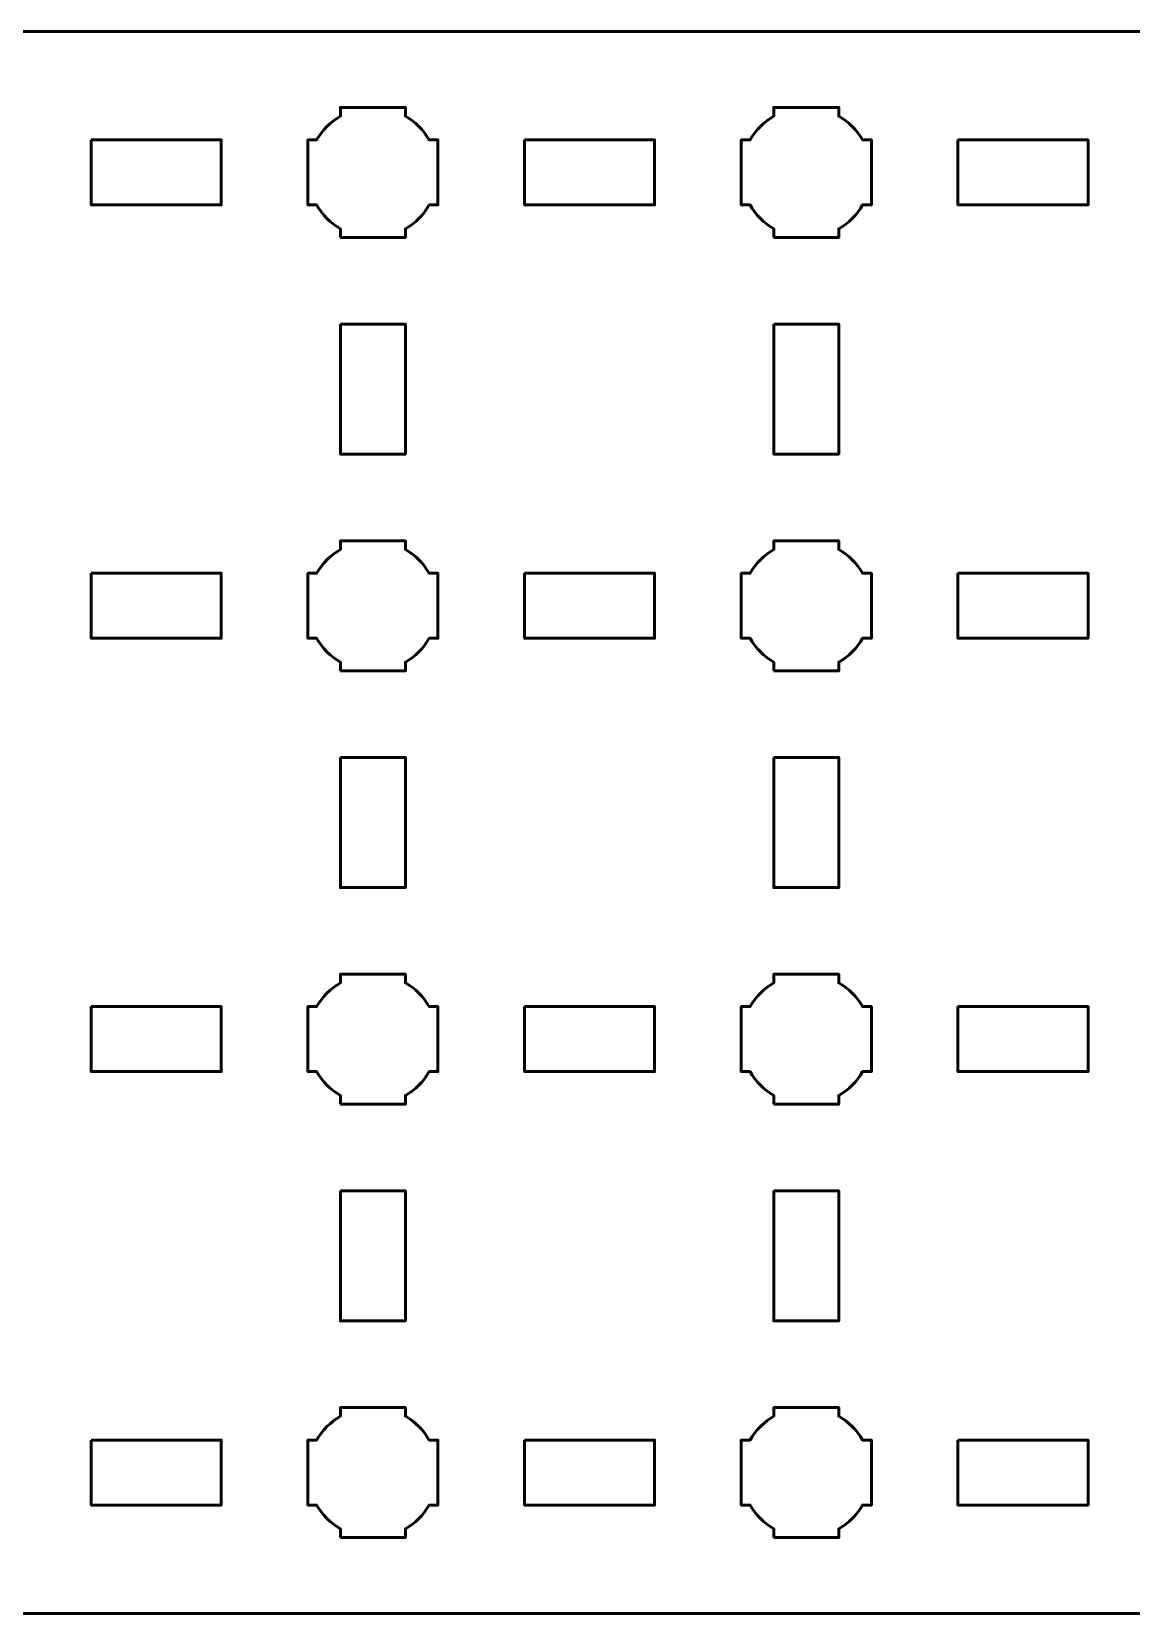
# Model space of a CAD drawing. Header units: centimetres. Extents: x -19.6 to 19.7, y -3.7 to 3.7.
# Drawn here: x -14.57 to -9.5, y -3.65 to 3.65 of the extents above; entities that cross this region are included whole.
import ezdxf

# ---------------------------------------------------------------- set-up
doc = ezdxf.new("R2010")
doc.units = ezdxf.units.CM
doc.header["$MEASUREMENT"] = 0
doc.layers.add('Layer 1', color=7, linetype='Continuous')

msp = doc.modelspace()

# ---------------------------------------------------------------- linework, layer by layer
at = {"layer": 'Layer 1', "lineweight": 53}
for points, knots in [([(-19.14991, 3.65002), (-19.14991, 3.65002), (19.15005, 3.65002), (19.15005, 3.65002), (19.15005, 3.65002), (19.42701, 3.65002), (19.65001, 3.42693), (19.65001, 3.14993), (19.65001, 3.14993), (19.65001, 3.14993), (19.65001, -3.15005), (19.65001, -3.15005), (19.65001, -3.15005), (19.65001, -3.42702), (19.42701, -3.65001), (19.15005, -3.65001), (19.15005, -3.65001), (19.15005, -3.65001), (-19.14991, -3.65001), (-19.14991, -3.65001), (-19.14991, -3.65001), (-19.42691, -3.65001), (-19.65, -3.42702), (-19.65, -3.15005), (-19.65, -3.15005), (-19.65, -3.15005), (-19.65, 3.14993), (-19.65, 3.14993), (-19.65, 3.14993), (-19.65, 3.42693), (-19.42691, 3.65002), (-19.14991, 3.65002)], [0, 0, 0, 0, 0.125, 0.125, 0.125, 0.125, 0.25, 0.25, 0.25, 0.25, 0.375, 0.375, 0.375, 0.375, 0.5, 0.5, 0.5, 0.5, 0.625, 0.625, 0.625, 0.625, 0.75, 0.75, 0.75, 0.75, 0.875, 0.875, 0.875, 0.875, 1, 1, 1, 1]), ([(-13.14993, 2.69999), (-13.14993, 2.69999), (-13.14993, 2.7401), (-13.14993, 2.7401), (-13.14993, 2.7401), (-13.19555, 2.76642), (-13.23343, 2.80445), (-13.25975, 2.84992), (-13.25975, 2.84992), (-13.25975, 2.84992), (-13.3, 2.84992), (-13.3, 2.84992), (-13.3, 2.84992), (-13.3, 2.84992), (-13.3, 2.99999), (-13.3, 2.99999), (-13.3, 2.99999), (-13.3, 2.99999), (-13.3, 3.14993), (-13.3, 3.14993), (-13.3, 3.14993), (-13.3, 3.14993), (-13.25975, 3.14993), (-13.25975, 3.14993), (-13.25975, 3.14993), (-13.23343, 3.19554), (-13.19555, 3.23346), (-13.14993, 3.25978), (-13.14993, 3.25978), (-13.14993, 3.25978), (-13.14993, 3.3), (-13.14993, 3.3), (-13.14993, 3.3), (-13.14993, 3.3), (-13, 3.3), (-13, 3.3), (-13, 3.3), (-13, 3.3), (-12.84993, 3.3), (-12.84993, 3.3), (-12.84993, 3.3), (-12.84993, 3.3), (-12.84993, 3.25978), (-12.84993, 3.25978), (-12.84993, 3.25978), (-12.80446, 3.23346), (-12.76643, 3.19554), (-12.74011, 3.14993), (-12.74011, 3.14993), (-12.74011, 3.14993), (-12.7, 3.14993), (-12.7, 3.14993), (-12.7, 3.14993), (-12.7, 3.14993), (-12.7, 2.99999), (-12.7, 2.99999), (-12.7, 2.99999), (-12.7, 2.99999), (-12.7, 2.84992), (-12.7, 2.84992), (-12.7, 2.84992), (-12.7, 2.84992), (-12.74011, 2.84992), (-12.74011, 2.84992), (-12.74011, 2.84992), (-12.76643, 2.80445), (-12.80446, 2.76642), (-12.84993, 2.7401), (-12.84993, 2.7401), (-12.84993, 2.7401), (-12.84993, 2.69999), (-12.84993, 2.69999), (-12.84993, 2.69999), (-12.84993, 2.69999), (-13, 2.69999), (-13, 2.69999), (-13, 2.69999), (-13, 2.69999), (-13.14993, 2.69999), (-13.14993, 2.69999)], [0, 0, 0, 0, 0.05, 0.05, 0.05, 0.05, 0.1, 0.1, 0.1, 0.1, 0.15, 0.15, 0.15, 0.15, 0.2, 0.2, 0.2, 0.2, 0.25, 0.25, 0.25, 0.25, 0.3, 0.3, 0.3, 0.3, 0.35, 0.35, 0.35, 0.35, 0.4, 0.4, 0.4, 0.4, 0.45, 0.45, 0.45, 0.45, 0.5, 0.5, 0.5, 0.5, 0.55, 0.55, 0.55, 0.55, 0.6, 0.6, 0.6, 0.6, 0.65, 0.65, 0.65, 0.65, 0.7, 0.7, 0.7, 0.7, 0.75, 0.75, 0.75, 0.75, 0.8, 0.8, 0.8, 0.8, 0.85, 0.85, 0.85, 0.85, 0.9, 0.9, 0.9, 0.9, 0.95, 0.95, 0.95, 0.95, 1, 1, 1, 1]), ([(-11.15, 2.69999), (-11.15, 2.69999), (-11.15, 2.7401), (-11.15, 2.7401), (-11.15, 2.7401), (-11.19547, 2.76642), (-11.2335, 2.80445), (-11.25982, 2.84992), (-11.25982, 2.84992), (-11.25982, 2.84992), (-11.29993, 2.84992), (-11.29993, 2.84992), (-11.29993, 2.84992), (-11.29993, 2.84992), (-11.29993, 2.99999), (-11.29993, 2.99999), (-11.29993, 2.99999), (-11.29993, 2.99999), (-11.29993, 3.14993), (-11.29993, 3.14993), (-11.29993, 3.14993), (-11.29993, 3.14993), (-11.25982, 3.14993), (-11.25982, 3.14993), (-11.25982, 3.14993), (-11.2335, 3.19554), (-11.19547, 3.23346), (-11.15, 3.25978), (-11.15, 3.25978), (-11.15, 3.25978), (-11.15, 3.3), (-11.15, 3.3), (-11.15, 3.3), (-11.15, 3.3), (-10.99993, 3.3), (-10.99993, 3.3), (-10.99993, 3.3), (-10.99993, 3.3), (-10.85, 3.3), (-10.85, 3.3), (-10.85, 3.3), (-10.85, 3.3), (-10.85, 3.25978), (-10.85, 3.25978), (-10.85, 3.25978), (-10.80438, 3.23346), (-10.76649, 3.19554), (-10.74018, 3.14993), (-10.74018, 3.14993), (-10.74018, 3.14993), (-10.69993, 3.14993), (-10.69993, 3.14993), (-10.69993, 3.14993), (-10.69993, 3.14993), (-10.69993, 2.99999), (-10.69993, 2.99999), (-10.69993, 2.99999), (-10.69993, 2.99999), (-10.69993, 2.84992), (-10.69993, 2.84992), (-10.69993, 2.84992), (-10.69993, 2.84992), (-10.74018, 2.84992), (-10.74018, 2.84992), (-10.74018, 2.84992), (-10.76649, 2.80445), (-10.80438, 2.76642), (-10.85, 2.7401), (-10.85, 2.7401), (-10.85, 2.7401), (-10.85, 2.69999), (-10.85, 2.69999), (-10.85, 2.69999), (-10.85, 2.69999), (-10.99993, 2.69999), (-10.99993, 2.69999), (-10.99993, 2.69999), (-10.99993, 2.69999), (-11.15, 2.69999), (-11.15, 2.69999)], [0, 0, 0, 0, 0.05, 0.05, 0.05, 0.05, 0.1, 0.1, 0.1, 0.1, 0.15, 0.15, 0.15, 0.15, 0.2, 0.2, 0.2, 0.2, 0.25, 0.25, 0.25, 0.25, 0.3, 0.3, 0.3, 0.3, 0.35, 0.35, 0.35, 0.35, 0.4, 0.4, 0.4, 0.4, 0.45, 0.45, 0.45, 0.45, 0.5, 0.5, 0.5, 0.5, 0.55, 0.55, 0.55, 0.55, 0.6, 0.6, 0.6, 0.6, 0.65, 0.65, 0.65, 0.65, 0.7, 0.7, 0.7, 0.7, 0.75, 0.75, 0.75, 0.75, 0.8, 0.8, 0.8, 0.8, 0.85, 0.85, 0.85, 0.85, 0.9, 0.9, 0.9, 0.9, 0.95, 0.95, 0.95, 0.95, 1, 1, 1, 1]), ([(-14.29992, 3.14993), (-14.29992, 3.14993), (-13.69991, 3.14993), (-13.69991, 3.14993), (-13.69991, 3.14993), (-13.69991, 3.14993), (-13.69991, 2.84992), (-13.69991, 2.84992), (-13.69991, 2.84992), (-13.69991, 2.84992), (-14.29992, 2.84992), (-14.29992, 2.84992), (-14.29992, 2.84992), (-14.29992, 2.84992), (-14.29992, 3.14993), (-14.29992, 3.14993)], [0, 0, 0, 0, 0.25, 0.25, 0.25, 0.25, 0.5, 0.5, 0.5, 0.5, 0.75, 0.75, 0.75, 0.75, 1, 1, 1, 1]), ([(-12.29995, 3.14993), (-12.29995, 3.14993), (-11.69994, 3.14993), (-11.69994, 3.14993), (-11.69994, 3.14993), (-11.69994, 3.14993), (-11.69994, 2.84992), (-11.69994, 2.84992), (-11.69994, 2.84992), (-11.69994, 2.84992), (-12.29995, 2.84992), (-12.29995, 2.84992), (-12.29995, 2.84992), (-12.29995, 2.84992), (-12.29995, 3.14993), (-12.29995, 3.14993)], [0, 0, 0, 0, 0.25, 0.25, 0.25, 0.25, 0.5, 0.5, 0.5, 0.5, 0.75, 0.75, 0.75, 0.75, 1, 1, 1, 1]), ([(-10.30002, 3.14993), (-10.30002, 3.14993), (-9.70001, 3.14993), (-9.70001, 3.14993), (-9.70001, 3.14993), (-9.70001, 3.14993), (-9.70001, 2.84992), (-9.70001, 2.84992), (-9.70001, 2.84992), (-9.70001, 2.84992), (-10.30002, 2.84992), (-10.30002, 2.84992), (-10.30002, 2.84992), (-10.30002, 2.84992), (-10.30002, 3.14993), (-10.30002, 3.14993)], [0, 0, 0, 0, 0.25, 0.25, 0.25, 0.25, 0.5, 0.5, 0.5, 0.5, 0.75, 0.75, 0.75, 0.75, 1, 1, 1, 1]), ([(-13.14993, 2.29998), (-13.14993, 2.29998), (-12.84993, 2.29998), (-12.84993, 2.29998), (-12.84993, 2.29998), (-12.84993, 2.29998), (-12.84993, 1.69997), (-12.84993, 1.69997), (-12.84993, 1.69997), (-12.84993, 1.69997), (-13.14993, 1.69997), (-13.14993, 1.69997), (-13.14993, 1.69997), (-13.14993, 1.69997), (-13.14993, 2.29998), (-13.14993, 2.29998)], [0, 0, 0, 0, 0.25, 0.25, 0.25, 0.25, 0.5, 0.5, 0.5, 0.5, 0.75, 0.75, 0.75, 0.75, 1, 1, 1, 1]), ([(-11.15, 2.29998), (-11.15, 2.29998), (-10.85, 2.29998), (-10.85, 2.29998), (-10.85, 2.29998), (-10.85, 2.29998), (-10.85, 1.69997), (-10.85, 1.69997), (-10.85, 1.69997), (-10.85, 1.69997), (-11.15, 1.69997), (-11.15, 1.69997), (-11.15, 1.69997), (-11.15, 1.69997), (-11.15, 2.29998), (-11.15, 2.29998)], [0, 0, 0, 0, 0.25, 0.25, 0.25, 0.25, 0.5, 0.5, 0.5, 0.5, 0.75, 0.75, 0.75, 0.75, 1, 1, 1, 1]), ([(-13.14993, 0.69992), (-13.14993, 0.69992), (-13.14993, 0.74017), (-13.14993, 0.74017), (-13.14993, 0.74017), (-13.19555, 0.76649), (-13.23343, 0.80452), (-13.25975, 0.84999), (-13.25975, 0.84999), (-13.25975, 0.84999), (-13.3, 0.84999), (-13.3, 0.84999), (-13.3, 0.84999), (-13.3, 0.84999), (-13.3, 0.99992), (-13.3, 0.99992), (-13.3, 0.99992), (-13.3, 0.99992), (-13.3, 1.14999), (-13.3, 1.14999), (-13.3, 1.14999), (-13.3, 1.14999), (-13.25975, 1.14999), (-13.25975, 1.14999), (-13.25975, 1.14999), (-13.23343, 1.19547), (-13.19555, 1.2335), (-13.14993, 1.25981), (-13.14993, 1.25981), (-13.14993, 1.25981), (-13.14993, 1.29992), (-13.14993, 1.29992), (-13.14993, 1.29992), (-13.14993, 1.29992), (-13, 1.29992), (-13, 1.29992), (-13, 1.29992), (-13, 1.29992), (-12.84993, 1.29992), (-12.84993, 1.29992), (-12.84993, 1.29992), (-12.84993, 1.29992), (-12.84993, 1.25981), (-12.84993, 1.25981), (-12.84993, 1.25981), (-12.80446, 1.2335), (-12.76643, 1.19547), (-12.74011, 1.14999), (-12.74011, 1.14999), (-12.74011, 1.14999), (-12.7, 1.14999), (-12.7, 1.14999), (-12.7, 1.14999), (-12.7, 1.14999), (-12.7, 0.99992), (-12.7, 0.99992), (-12.7, 0.99992), (-12.7, 0.99992), (-12.7, 0.84999), (-12.7, 0.84999), (-12.7, 0.84999), (-12.7, 0.84999), (-12.74011, 0.84999), (-12.74011, 0.84999), (-12.74011, 0.84999), (-12.76643, 0.80452), (-12.80446, 0.76649), (-12.84993, 0.74017), (-12.84993, 0.74017), (-12.84993, 0.74017), (-12.84993, 0.69992), (-12.84993, 0.69992), (-12.84993, 0.69992), (-12.84993, 0.69992), (-13, 0.69992), (-13, 0.69992), (-13, 0.69992), (-13, 0.69992), (-13.14993, 0.69992), (-13.14993, 0.69992)], [0, 0, 0, 0, 0.05, 0.05, 0.05, 0.05, 0.1, 0.1, 0.1, 0.1, 0.15, 0.15, 0.15, 0.15, 0.2, 0.2, 0.2, 0.2, 0.25, 0.25, 0.25, 0.25, 0.3, 0.3, 0.3, 0.3, 0.35, 0.35, 0.35, 0.35, 0.4, 0.4, 0.4, 0.4, 0.45, 0.45, 0.45, 0.45, 0.5, 0.5, 0.5, 0.5, 0.55, 0.55, 0.55, 0.55, 0.6, 0.6, 0.6, 0.6, 0.65, 0.65, 0.65, 0.65, 0.7, 0.7, 0.7, 0.7, 0.75, 0.75, 0.75, 0.75, 0.8, 0.8, 0.8, 0.8, 0.85, 0.85, 0.85, 0.85, 0.9, 0.9, 0.9, 0.9, 0.95, 0.95, 0.95, 0.95, 1, 1, 1, 1]), ([(-11.15, 0.69992), (-11.15, 0.69992), (-11.15, 0.74017), (-11.15, 0.74017), (-11.15, 0.74017), (-11.19547, 0.76649), (-11.2335, 0.80452), (-11.25982, 0.84999), (-11.25982, 0.84999), (-11.25982, 0.84999), (-11.29993, 0.84999), (-11.29993, 0.84999), (-11.29993, 0.84999), (-11.29993, 0.84999), (-11.29993, 0.99992), (-11.29993, 0.99992), (-11.29993, 0.99992), (-11.29993, 0.99992), (-11.29993, 1.14999), (-11.29993, 1.14999), (-11.29993, 1.14999), (-11.29993, 1.14999), (-11.25982, 1.14999), (-11.25982, 1.14999), (-11.25982, 1.14999), (-11.2335, 1.19547), (-11.19547, 1.2335), (-11.15, 1.25981), (-11.15, 1.25981), (-11.15, 1.25981), (-11.15, 1.29992), (-11.15, 1.29992), (-11.15, 1.29992), (-11.15, 1.29992), (-10.99993, 1.29992), (-10.99993, 1.29992), (-10.99993, 1.29992), (-10.99993, 1.29992), (-10.85, 1.29992), (-10.85, 1.29992), (-10.85, 1.29992), (-10.85, 1.29992), (-10.85, 1.25981), (-10.85, 1.25981), (-10.85, 1.25981), (-10.80438, 1.2335), (-10.76649, 1.19547), (-10.74018, 1.14999), (-10.74018, 1.14999), (-10.74018, 1.14999), (-10.69993, 1.14999), (-10.69993, 1.14999), (-10.69993, 1.14999), (-10.69993, 1.14999), (-10.69993, 0.99992), (-10.69993, 0.99992), (-10.69993, 0.99992), (-10.69993, 0.99992), (-10.69993, 0.84999), (-10.69993, 0.84999), (-10.69993, 0.84999), (-10.69993, 0.84999), (-10.74018, 0.84999), (-10.74018, 0.84999), (-10.74018, 0.84999), (-10.76649, 0.80452), (-10.80438, 0.76649), (-10.85, 0.74017), (-10.85, 0.74017), (-10.85, 0.74017), (-10.85, 0.69992), (-10.85, 0.69992), (-10.85, 0.69992), (-10.85, 0.69992), (-10.99993, 0.69992), (-10.99993, 0.69992), (-10.99993, 0.69992), (-10.99993, 0.69992), (-11.15, 0.69992), (-11.15, 0.69992)], [0, 0, 0, 0, 0.05, 0.05, 0.05, 0.05, 0.1, 0.1, 0.1, 0.1, 0.15, 0.15, 0.15, 0.15, 0.2, 0.2, 0.2, 0.2, 0.25, 0.25, 0.25, 0.25, 0.3, 0.3, 0.3, 0.3, 0.35, 0.35, 0.35, 0.35, 0.4, 0.4, 0.4, 0.4, 0.45, 0.45, 0.45, 0.45, 0.5, 0.5, 0.5, 0.5, 0.55, 0.55, 0.55, 0.55, 0.6, 0.6, 0.6, 0.6, 0.65, 0.65, 0.65, 0.65, 0.7, 0.7, 0.7, 0.7, 0.75, 0.75, 0.75, 0.75, 0.8, 0.8, 0.8, 0.8, 0.85, 0.85, 0.85, 0.85, 0.9, 0.9, 0.9, 0.9, 0.95, 0.95, 0.95, 0.95, 1, 1, 1, 1]), ([(-14.29992, 1.14999), (-14.29992, 1.14999), (-13.69991, 1.14999), (-13.69991, 1.14999), (-13.69991, 1.14999), (-13.69991, 1.14999), (-13.69991, 0.84999), (-13.69991, 0.84999), (-13.69991, 0.84999), (-13.69991, 0.84999), (-14.29992, 0.84999), (-14.29992, 0.84999), (-14.29992, 0.84999), (-14.29992, 0.84999), (-14.29992, 1.14999), (-14.29992, 1.14999)], [0, 0, 0, 0, 0.25, 0.25, 0.25, 0.25, 0.5, 0.5, 0.5, 0.5, 0.75, 0.75, 0.75, 0.75, 1, 1, 1, 1]), ([(-12.29995, 1.14999), (-12.29995, 1.14999), (-11.69994, 1.14999), (-11.69994, 1.14999), (-11.69994, 1.14999), (-11.69994, 1.14999), (-11.69994, 0.84999), (-11.69994, 0.84999), (-11.69994, 0.84999), (-11.69994, 0.84999), (-12.29995, 0.84999), (-12.29995, 0.84999), (-12.29995, 0.84999), (-12.29995, 0.84999), (-12.29995, 1.14999), (-12.29995, 1.14999)], [0, 0, 0, 0, 0.25, 0.25, 0.25, 0.25, 0.5, 0.5, 0.5, 0.5, 0.75, 0.75, 0.75, 0.75, 1, 1, 1, 1]), ([(-10.30002, 1.14999), (-10.30002, 1.14999), (-9.70001, 1.14999), (-9.70001, 1.14999), (-9.70001, 1.14999), (-9.70001, 1.14999), (-9.70001, 0.84999), (-9.70001, 0.84999), (-9.70001, 0.84999), (-9.70001, 0.84999), (-10.30002, 0.84999), (-10.30002, 0.84999), (-10.30002, 0.84999), (-10.30002, 0.84999), (-10.30002, 1.14999), (-10.30002, 1.14999)], [0, 0, 0, 0, 0.25, 0.25, 0.25, 0.25, 0.5, 0.5, 0.5, 0.5, 0.75, 0.75, 0.75, 0.75, 1, 1, 1, 1]), ([(-13.14993, 0.30001), (-13.14993, 0.30001), (-12.84993, 0.30001), (-12.84993, 0.30001), (-12.84993, 0.30001), (-12.84993, 0.30001), (-12.84993, -0.29999), (-12.84993, -0.29999), (-12.84993, -0.29999), (-12.84993, -0.29999), (-13.14993, -0.29999), (-13.14993, -0.29999), (-13.14993, -0.29999), (-13.14993, -0.29999), (-13.14993, 0.30001), (-13.14993, 0.30001)], [0, 0, 0, 0, 0.25, 0.25, 0.25, 0.25, 0.5, 0.5, 0.5, 0.5, 0.75, 0.75, 0.75, 0.75, 1, 1, 1, 1]), ([(-11.15, 0.30001), (-11.15, 0.30001), (-10.85, 0.30001), (-10.85, 0.30001), (-10.85, 0.30001), (-10.85, 0.30001), (-10.85, -0.29999), (-10.85, -0.29999), (-10.85, -0.29999), (-10.85, -0.29999), (-11.15, -0.29999), (-11.15, -0.29999), (-11.15, -0.29999), (-11.15, -0.29999), (-11.15, 0.30001), (-11.15, 0.30001)], [0, 0, 0, 0, 0.25, 0.25, 0.25, 0.25, 0.5, 0.5, 0.5, 0.5, 0.75, 0.75, 0.75, 0.75, 1, 1, 1, 1]), ([(-13.14993, -1.30001), (-13.14993, -1.30001), (-13.14993, -1.25994), (-13.14993, -1.25994), (-13.14993, -1.25994), (-13.19555, -1.23348), (-13.23343, -1.19556), (-13.25975, -1.14994), (-13.25975, -1.14994), (-13.25975, -1.14994), (-13.3, -1.14994), (-13.3, -1.14994), (-13.3, -1.14994), (-13.3, -1.14994), (-13.3, -1.00001), (-13.3, -1.00001), (-13.3, -1.00001), (-13.3, -1.00001), (-13.3, -0.84994), (-13.3, -0.84994), (-13.3, -0.84994), (-13.3, -0.84994), (-13.25975, -0.84994), (-13.25975, -0.84994), (-13.25975, -0.84994), (-13.23343, -0.80447), (-13.19555, -0.76644), (-13.14993, -0.74012), (-13.14993, -0.74012), (-13.14993, -0.74012), (-13.14993, -0.70001), (-13.14993, -0.70001), (-13.14993, -0.70001), (-13.14993, -0.70001), (-13, -0.70001), (-13, -0.70001), (-13, -0.70001), (-13, -0.70001), (-12.84993, -0.70001), (-12.84993, -0.70001), (-12.84993, -0.70001), (-12.84993, -0.70001), (-12.84993, -0.74012), (-12.84993, -0.74012), (-12.84993, -0.74012), (-12.80446, -0.76644), (-12.76643, -0.80447), (-12.74011, -0.84994), (-12.74011, -0.84994), (-12.74011, -0.84994), (-12.7, -0.84994), (-12.7, -0.84994), (-12.7, -0.84994), (-12.7, -0.84994), (-12.7, -1.00001), (-12.7, -1.00001), (-12.7, -1.00001), (-12.7, -1.00001), (-12.7, -1.14994), (-12.7, -1.14994), (-12.7, -1.14994), (-12.7, -1.14994), (-12.74011, -1.14994), (-12.74011, -1.14994), (-12.74011, -1.14994), (-12.76643, -1.19556), (-12.80446, -1.23348), (-12.84993, -1.25994), (-12.84993, -1.25994), (-12.84993, -1.25994), (-12.84993, -1.30001), (-12.84993, -1.30001), (-12.84993, -1.30001), (-12.84993, -1.30001), (-13, -1.30001), (-13, -1.30001), (-13, -1.30001), (-13, -1.30001), (-13.14993, -1.30001), (-13.14993, -1.30001)], [0, 0, 0, 0, 0.05, 0.05, 0.05, 0.05, 0.1, 0.1, 0.1, 0.1, 0.15, 0.15, 0.15, 0.15, 0.2, 0.2, 0.2, 0.2, 0.25, 0.25, 0.25, 0.25, 0.3, 0.3, 0.3, 0.3, 0.35, 0.35, 0.35, 0.35, 0.4, 0.4, 0.4, 0.4, 0.45, 0.45, 0.45, 0.45, 0.5, 0.5, 0.5, 0.5, 0.55, 0.55, 0.55, 0.55, 0.6, 0.6, 0.6, 0.6, 0.65, 0.65, 0.65, 0.65, 0.7, 0.7, 0.7, 0.7, 0.75, 0.75, 0.75, 0.75, 0.8, 0.8, 0.8, 0.8, 0.85, 0.85, 0.85, 0.85, 0.9, 0.9, 0.9, 0.9, 0.95, 0.95, 0.95, 0.95, 1, 1, 1, 1]), ([(-11.15, -1.30001), (-11.15, -1.30001), (-11.15, -1.25994), (-11.15, -1.25994), (-11.15, -1.25994), (-11.19547, -1.23348), (-11.2335, -1.19556), (-11.25982, -1.14994), (-11.25982, -1.14994), (-11.25982, -1.14994), (-11.29993, -1.14994), (-11.29993, -1.14994), (-11.29993, -1.14994), (-11.29993, -1.14994), (-11.29993, -1.00001), (-11.29993, -1.00001), (-11.29993, -1.00001), (-11.29993, -1.00001), (-11.29993, -0.84994), (-11.29993, -0.84994), (-11.29993, -0.84994), (-11.29993, -0.84994), (-11.25982, -0.84994), (-11.25982, -0.84994), (-11.25982, -0.84994), (-11.2335, -0.80447), (-11.19547, -0.76644), (-11.15, -0.74012), (-11.15, -0.74012), (-11.15, -0.74012), (-11.15, -0.70001), (-11.15, -0.70001), (-11.15, -0.70001), (-11.15, -0.70001), (-10.99993, -0.70001), (-10.99993, -0.70001), (-10.99993, -0.70001), (-10.99993, -0.70001), (-10.85, -0.70001), (-10.85, -0.70001), (-10.85, -0.70001), (-10.85, -0.70001), (-10.85, -0.74012), (-10.85, -0.74012), (-10.85, -0.74012), (-10.80438, -0.76644), (-10.76649, -0.80447), (-10.74018, -0.84994), (-10.74018, -0.84994), (-10.74018, -0.84994), (-10.69993, -0.84994), (-10.69993, -0.84994), (-10.69993, -0.84994), (-10.69993, -0.84994), (-10.69993, -1.00001), (-10.69993, -1.00001), (-10.69993, -1.00001), (-10.69993, -1.00001), (-10.69993, -1.14994), (-10.69993, -1.14994), (-10.69993, -1.14994), (-10.69993, -1.14994), (-10.74018, -1.14994), (-10.74018, -1.14994), (-10.74018, -1.14994), (-10.76649, -1.19556), (-10.80438, -1.23348), (-10.85, -1.25994), (-10.85, -1.25994), (-10.85, -1.25994), (-10.85, -1.30001), (-10.85, -1.30001), (-10.85, -1.30001), (-10.85, -1.30001), (-10.99993, -1.30001), (-10.99993, -1.30001), (-10.99993, -1.30001), (-10.99993, -1.30001), (-11.15, -1.30001), (-11.15, -1.30001)], [0, 0, 0, 0, 0.05, 0.05, 0.05, 0.05, 0.1, 0.1, 0.1, 0.1, 0.15, 0.15, 0.15, 0.15, 0.2, 0.2, 0.2, 0.2, 0.25, 0.25, 0.25, 0.25, 0.3, 0.3, 0.3, 0.3, 0.35, 0.35, 0.35, 0.35, 0.4, 0.4, 0.4, 0.4, 0.45, 0.45, 0.45, 0.45, 0.5, 0.5, 0.5, 0.5, 0.55, 0.55, 0.55, 0.55, 0.6, 0.6, 0.6, 0.6, 0.65, 0.65, 0.65, 0.65, 0.7, 0.7, 0.7, 0.7, 0.75, 0.75, 0.75, 0.75, 0.8, 0.8, 0.8, 0.8, 0.85, 0.85, 0.85, 0.85, 0.9, 0.9, 0.9, 0.9, 0.95, 0.95, 0.95, 0.95, 1, 1, 1, 1]), ([(-14.29992, -0.84994), (-14.29992, -0.84994), (-13.69991, -0.84994), (-13.69991, -0.84994), (-13.69991, -0.84994), (-13.69991, -0.84994), (-13.69991, -1.14994), (-13.69991, -1.14994), (-13.69991, -1.14994), (-13.69991, -1.14994), (-14.29992, -1.14994), (-14.29992, -1.14994), (-14.29992, -1.14994), (-14.29992, -1.14994), (-14.29992, -0.84994), (-14.29992, -0.84994)], [0, 0, 0, 0, 0.25, 0.25, 0.25, 0.25, 0.5, 0.5, 0.5, 0.5, 0.75, 0.75, 0.75, 0.75, 1, 1, 1, 1]), ([(-12.29995, -0.84994), (-12.29995, -0.84994), (-11.69994, -0.84994), (-11.69994, -0.84994), (-11.69994, -0.84994), (-11.69994, -0.84994), (-11.69994, -1.14994), (-11.69994, -1.14994), (-11.69994, -1.14994), (-11.69994, -1.14994), (-12.29995, -1.14994), (-12.29995, -1.14994), (-12.29995, -1.14994), (-12.29995, -1.14994), (-12.29995, -0.84994), (-12.29995, -0.84994)], [0, 0, 0, 0, 0.25, 0.25, 0.25, 0.25, 0.5, 0.5, 0.5, 0.5, 0.75, 0.75, 0.75, 0.75, 1, 1, 1, 1]), ([(-10.30002, -0.84994), (-10.30002, -0.84994), (-9.70001, -0.84994), (-9.70001, -0.84994), (-9.70001, -0.84994), (-9.70001, -0.84994), (-9.70001, -1.14994), (-9.70001, -1.14994), (-9.70001, -1.14994), (-9.70001, -1.14994), (-10.30002, -1.14994), (-10.30002, -1.14994), (-10.30002, -1.14994), (-10.30002, -1.14994), (-10.30002, -0.84994), (-10.30002, -0.84994)], [0, 0, 0, 0, 0.25, 0.25, 0.25, 0.25, 0.5, 0.5, 0.5, 0.5, 0.75, 0.75, 0.75, 0.75, 1, 1, 1, 1]), ([(-13.14993, -1.70006), (-13.14993, -1.70006), (-12.84993, -1.70006), (-12.84993, -1.70006), (-12.84993, -1.70006), (-12.84993, -1.70006), (-12.84993, -2.30007), (-12.84993, -2.30007), (-12.84993, -2.30007), (-12.84993, -2.30007), (-13.14993, -2.30007), (-13.14993, -2.30007), (-13.14993, -2.30007), (-13.14993, -2.30007), (-13.14993, -1.70006), (-13.14993, -1.70006)], [0, 0, 0, 0, 0.25, 0.25, 0.25, 0.25, 0.5, 0.5, 0.5, 0.5, 0.75, 0.75, 0.75, 0.75, 1, 1, 1, 1]), ([(-11.15, -1.70006), (-11.15, -1.70006), (-10.85, -1.70006), (-10.85, -1.70006), (-10.85, -1.70006), (-10.85, -1.70006), (-10.85, -2.30007), (-10.85, -2.30007), (-10.85, -2.30007), (-10.85, -2.30007), (-11.15, -2.30007), (-11.15, -2.30007), (-11.15, -2.30007), (-11.15, -2.30007), (-11.15, -1.70006), (-11.15, -1.70006)], [0, 0, 0, 0, 0.25, 0.25, 0.25, 0.25, 0.5, 0.5, 0.5, 0.5, 0.75, 0.75, 0.75, 0.75, 1, 1, 1, 1]), ([(-13.14993, -3.29998), (-13.14993, -3.29998), (-13.14993, -3.25987), (-13.14993, -3.25987), (-13.14993, -3.25987), (-13.19555, -3.23355), (-13.23343, -3.19552), (-13.25975, -3.15005), (-13.25975, -3.15005), (-13.25975, -3.15005), (-13.3, -3.15005), (-13.3, -3.15005), (-13.3, -3.15005), (-13.3, -3.15005), (-13.3, -2.99998), (-13.3, -2.99998), (-13.3, -2.99998), (-13.3, -2.99998), (-13.3, -2.85005), (-13.3, -2.85005), (-13.3, -2.85005), (-13.3, -2.85005), (-13.25975, -2.85005), (-13.25975, -2.85005), (-13.25975, -2.85005), (-13.23343, -2.80443), (-13.19555, -2.76655), (-13.14993, -2.74023), (-13.14993, -2.74023), (-13.14993, -2.74023), (-13.14993, -2.69998), (-13.14993, -2.69998), (-13.14993, -2.69998), (-13.14993, -2.69998), (-13, -2.69998), (-13, -2.69998), (-13, -2.69998), (-13, -2.69998), (-12.84993, -2.69998), (-12.84993, -2.69998), (-12.84993, -2.69998), (-12.84993, -2.69998), (-12.84993, -2.74023), (-12.84993, -2.74023), (-12.84993, -2.74023), (-12.80446, -2.76655), (-12.76643, -2.80443), (-12.74011, -2.85005), (-12.74011, -2.85005), (-12.74011, -2.85005), (-12.7, -2.85005), (-12.7, -2.85005), (-12.7, -2.85005), (-12.7, -2.85005), (-12.7, -2.99998), (-12.7, -2.99998), (-12.7, -2.99998), (-12.7, -2.99998), (-12.7, -3.15005), (-12.7, -3.15005), (-12.7, -3.15005), (-12.7, -3.15005), (-12.74011, -3.15005), (-12.74011, -3.15005), (-12.74011, -3.15005), (-12.76643, -3.19552), (-12.80446, -3.23355), (-12.84993, -3.25987), (-12.84993, -3.25987), (-12.84993, -3.25987), (-12.84993, -3.29998), (-12.84993, -3.29998), (-12.84993, -3.29998), (-12.84993, -3.29998), (-13, -3.29998), (-13, -3.29998), (-13, -3.29998), (-13, -3.29998), (-13.14993, -3.29998), (-13.14993, -3.29998)], [0, 0, 0, 0, 0.05, 0.05, 0.05, 0.05, 0.1, 0.1, 0.1, 0.1, 0.15, 0.15, 0.15, 0.15, 0.2, 0.2, 0.2, 0.2, 0.25, 0.25, 0.25, 0.25, 0.3, 0.3, 0.3, 0.3, 0.35, 0.35, 0.35, 0.35, 0.4, 0.4, 0.4, 0.4, 0.45, 0.45, 0.45, 0.45, 0.5, 0.5, 0.5, 0.5, 0.55, 0.55, 0.55, 0.55, 0.6, 0.6, 0.6, 0.6, 0.65, 0.65, 0.65, 0.65, 0.7, 0.7, 0.7, 0.7, 0.75, 0.75, 0.75, 0.75, 0.8, 0.8, 0.8, 0.8, 0.85, 0.85, 0.85, 0.85, 0.9, 0.9, 0.9, 0.9, 0.95, 0.95, 0.95, 0.95, 1, 1, 1, 1]), ([(-11.15, -3.29998), (-11.15, -3.29998), (-11.15, -3.25987), (-11.15, -3.25987), (-11.15, -3.25987), (-11.19547, -3.23355), (-11.2335, -3.19552), (-11.25982, -3.15005), (-11.25982, -3.15005), (-11.25982, -3.15005), (-11.29993, -3.15005), (-11.29993, -3.15005), (-11.29993, -3.15005), (-11.29993, -3.15005), (-11.29993, -2.99998), (-11.29993, -2.99998), (-11.29993, -2.99998), (-11.29993, -2.99998), (-11.29993, -2.85005), (-11.29993, -2.85005), (-11.29993, -2.85005), (-11.29993, -2.85005), (-11.25982, -2.85005), (-11.25982, -2.85005), (-11.25982, -2.85005), (-11.2335, -2.80443), (-11.19547, -2.76655), (-11.15, -2.74023), (-11.15, -2.74023), (-11.15, -2.74023), (-11.15, -2.69998), (-11.15, -2.69998), (-11.15, -2.69998), (-11.15, -2.69998), (-10.99993, -2.69998), (-10.99993, -2.69998), (-10.99993, -2.69998), (-10.99993, -2.69998), (-10.85, -2.69998), (-10.85, -2.69998), (-10.85, -2.69998), (-10.85, -2.69998), (-10.85, -2.74023), (-10.85, -2.74023), (-10.85, -2.74023), (-10.80438, -2.76655), (-10.76649, -2.80443), (-10.74018, -2.85005), (-10.74018, -2.85005), (-10.74018, -2.85005), (-10.69993, -2.85005), (-10.69993, -2.85005), (-10.69993, -2.85005), (-10.69993, -2.85005), (-10.69993, -2.99998), (-10.69993, -2.99998), (-10.69993, -2.99998), (-10.69993, -2.99998), (-10.69993, -3.15005), (-10.69993, -3.15005), (-10.69993, -3.15005), (-10.69993, -3.15005), (-10.74018, -3.15005), (-10.74018, -3.15005), (-10.74018, -3.15005), (-10.76649, -3.19552), (-10.80438, -3.23355), (-10.85, -3.25987), (-10.85, -3.25987), (-10.85, -3.25987), (-10.85, -3.29998), (-10.85, -3.29998), (-10.85, -3.29998), (-10.85, -3.29998), (-10.99993, -3.29998), (-10.99993, -3.29998), (-10.99993, -3.29998), (-10.99993, -3.29998), (-11.15, -3.29998), (-11.15, -3.29998)], [0, 0, 0, 0, 0.05, 0.05, 0.05, 0.05, 0.1, 0.1, 0.1, 0.1, 0.15, 0.15, 0.15, 0.15, 0.2, 0.2, 0.2, 0.2, 0.25, 0.25, 0.25, 0.25, 0.3, 0.3, 0.3, 0.3, 0.35, 0.35, 0.35, 0.35, 0.4, 0.4, 0.4, 0.4, 0.45, 0.45, 0.45, 0.45, 0.5, 0.5, 0.5, 0.5, 0.55, 0.55, 0.55, 0.55, 0.6, 0.6, 0.6, 0.6, 0.65, 0.65, 0.65, 0.65, 0.7, 0.7, 0.7, 0.7, 0.75, 0.75, 0.75, 0.75, 0.8, 0.8, 0.8, 0.8, 0.85, 0.85, 0.85, 0.85, 0.9, 0.9, 0.9, 0.9, 0.95, 0.95, 0.95, 0.95, 1, 1, 1, 1]), ([(-14.29992, -2.85005), (-14.29992, -2.85005), (-13.69991, -2.85005), (-13.69991, -2.85005), (-13.69991, -2.85005), (-13.69991, -2.85005), (-13.69991, -3.15005), (-13.69991, -3.15005), (-13.69991, -3.15005), (-13.69991, -3.15005), (-14.29992, -3.15005), (-14.29992, -3.15005), (-14.29992, -3.15005), (-14.29992, -3.15005), (-14.29992, -2.85005), (-14.29992, -2.85005)], [0, 0, 0, 0, 0.25, 0.25, 0.25, 0.25, 0.5, 0.5, 0.5, 0.5, 0.75, 0.75, 0.75, 0.75, 1, 1, 1, 1]), ([(-12.29995, -2.85005), (-12.29995, -2.85005), (-11.69994, -2.85005), (-11.69994, -2.85005), (-11.69994, -2.85005), (-11.69994, -2.85005), (-11.69994, -3.15005), (-11.69994, -3.15005), (-11.69994, -3.15005), (-11.69994, -3.15005), (-12.29995, -3.15005), (-12.29995, -3.15005), (-12.29995, -3.15005), (-12.29995, -3.15005), (-12.29995, -2.85005), (-12.29995, -2.85005)], [0, 0, 0, 0, 0.25, 0.25, 0.25, 0.25, 0.5, 0.5, 0.5, 0.5, 0.75, 0.75, 0.75, 0.75, 1, 1, 1, 1]), ([(-10.30002, -2.85005), (-10.30002, -2.85005), (-9.70001, -2.85005), (-9.70001, -2.85005), (-9.70001, -2.85005), (-9.70001, -2.85005), (-9.70001, -3.15005), (-9.70001, -3.15005), (-9.70001, -3.15005), (-9.70001, -3.15005), (-10.30002, -3.15005), (-10.30002, -3.15005), (-10.30002, -3.15005), (-10.30002, -3.15005), (-10.30002, -2.85005), (-10.30002, -2.85005)], [0, 0, 0, 0, 0.25, 0.25, 0.25, 0.25, 0.5, 0.5, 0.5, 0.5, 0.75, 0.75, 0.75, 0.75, 1, 1, 1, 1])]:
    msp.add_open_spline(points, degree=3, knots=knots, dxfattribs=at)

doc.saveas('drawing.dxf')
